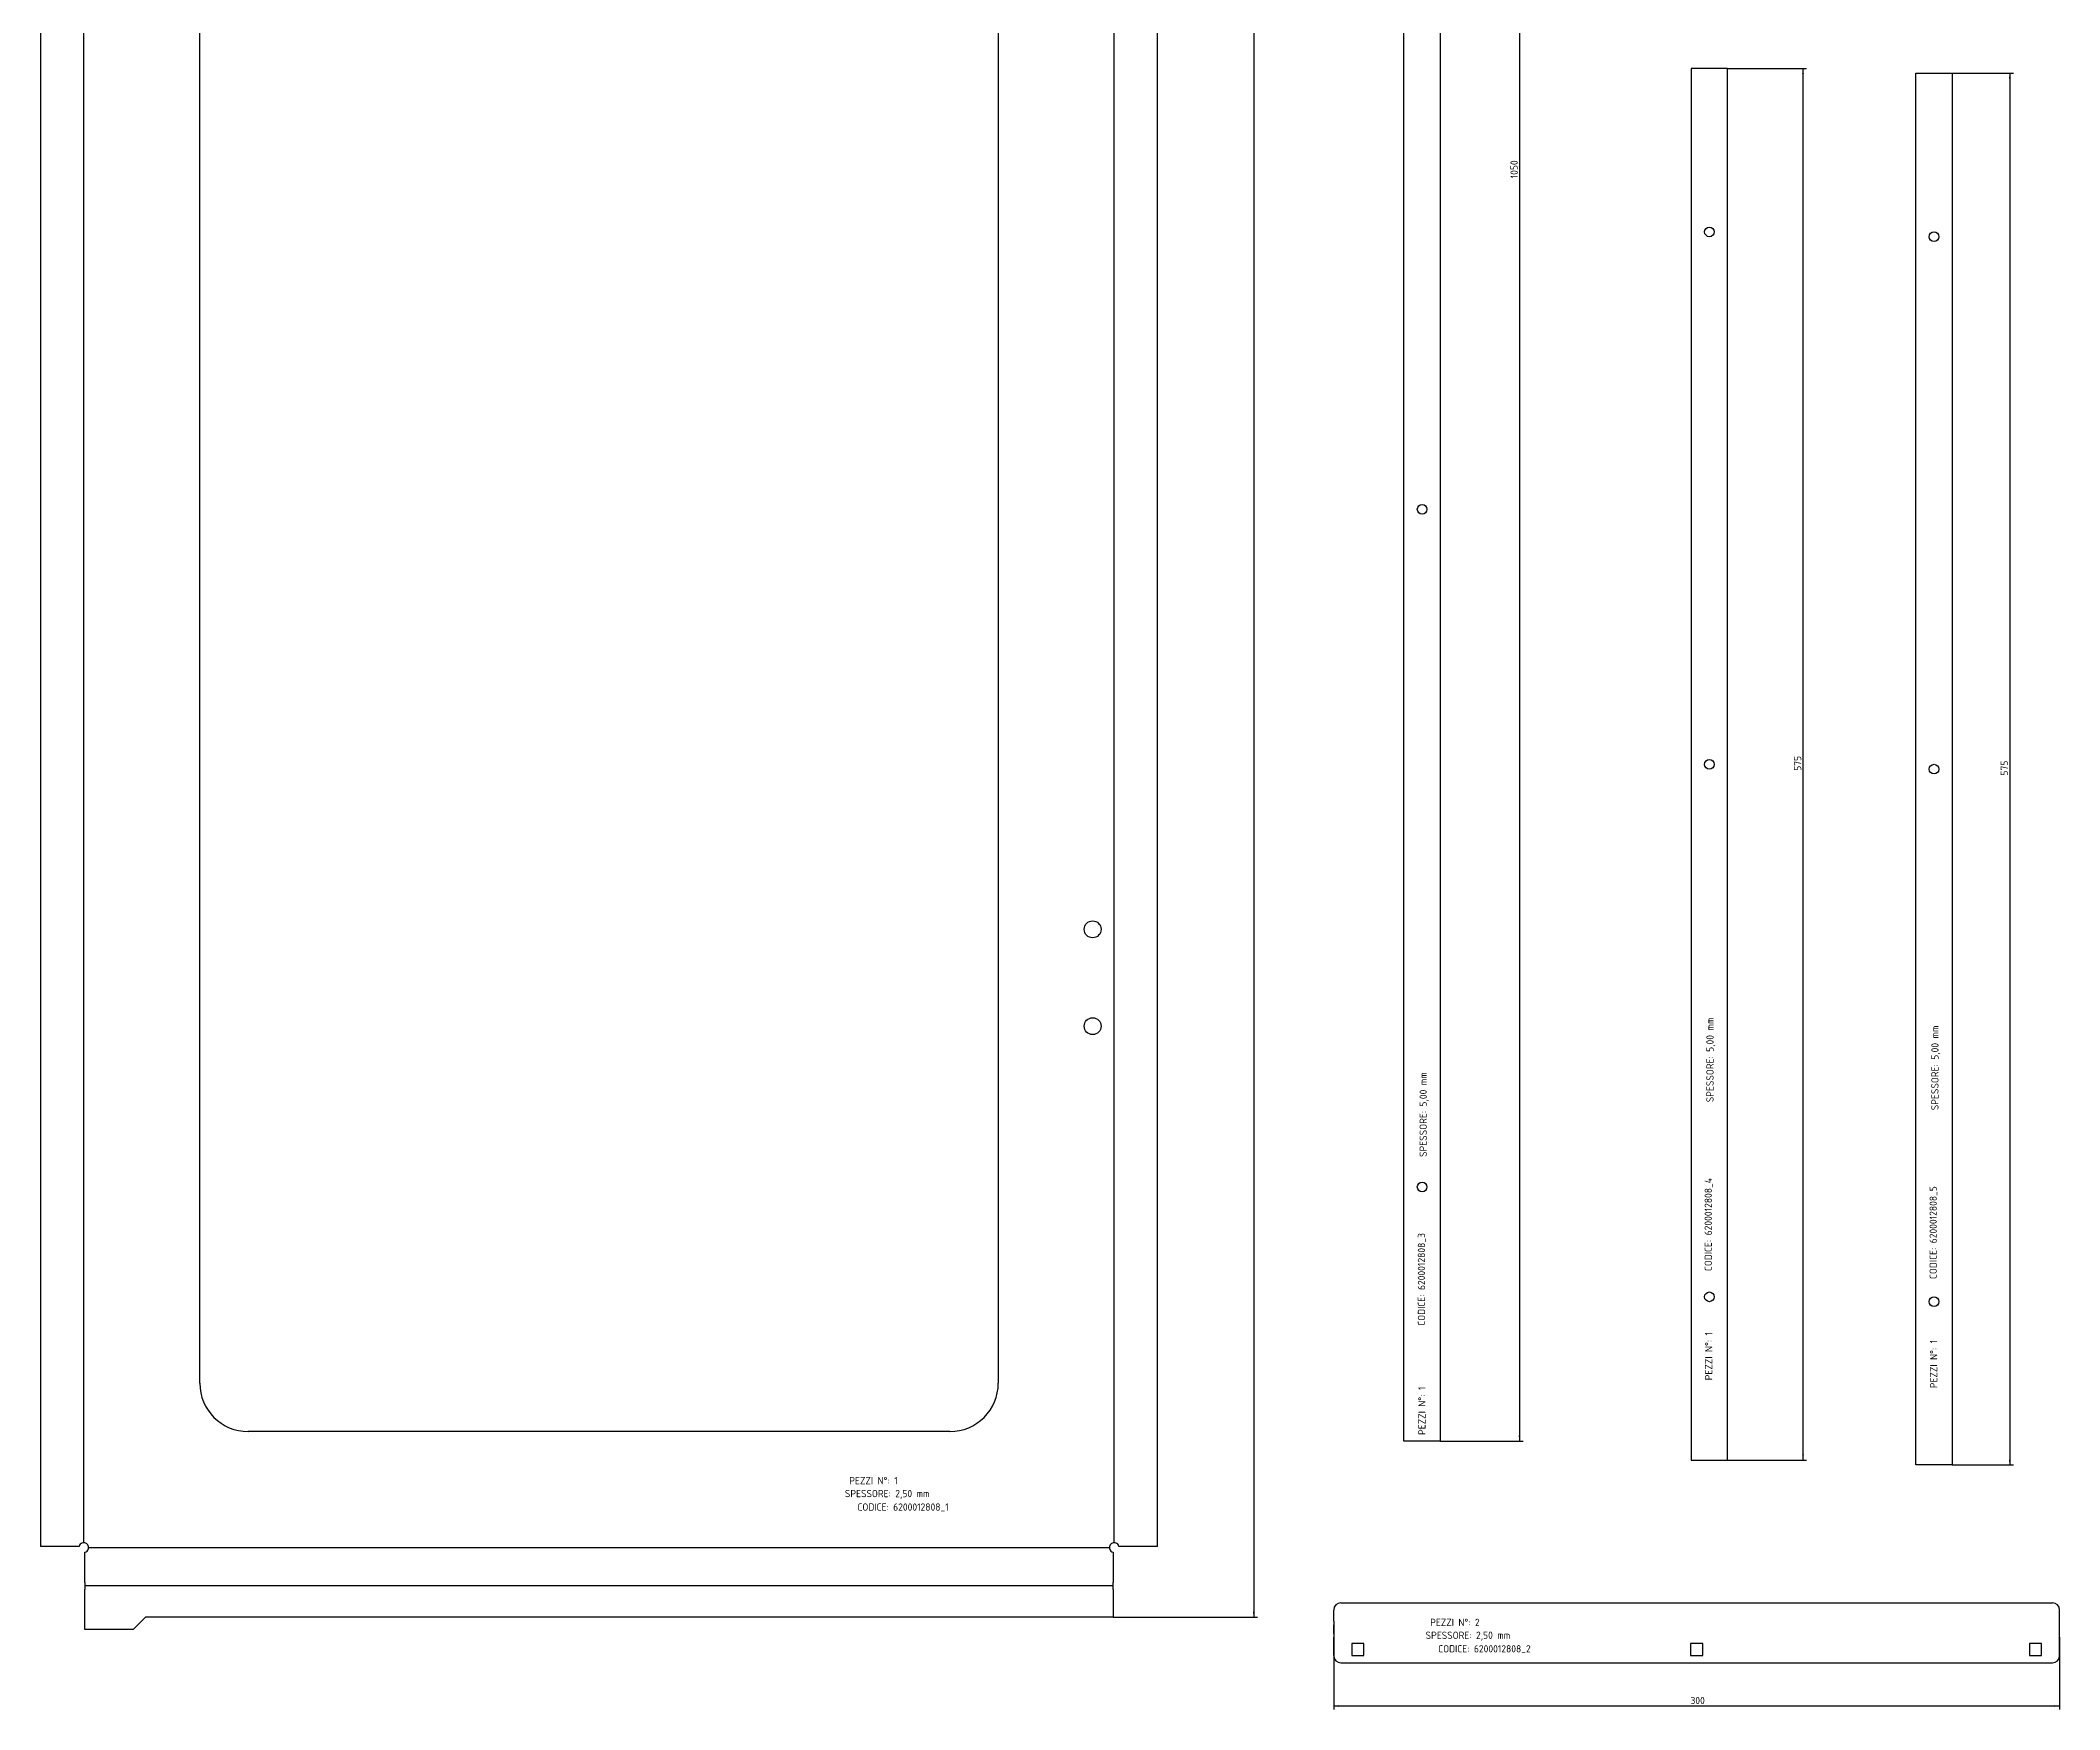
# Model space of a CAD drawing. Header units: millimetres. Extents: x 53 to 887, y 28 to 1774.
# Drawn here: x 53 to 887, y 28 to 717 of the extents above; entities that cross this region are included whole.
import ezdxf
from ezdxf.entities.mleader import LeaderData, LeaderLine
from ezdxf.enums import TextEntityAlignment as Align
from ezdxf.lldxf.tags import DXFTag
from ezdxf.math import Vec2, Vec3

# ---------------------------------------------------------------- set-up
doc = ezdxf.new("R2010")
doc.units = ezdxf.units.MM
for name, color, linetype in [('6200012808_1', 7, 'Continuous'), ('6200012808_2', 7, 'Continuous'), ('6200012808_3', 7, 'Continuous'), ('6200012808_4', 7, 'Continuous'), ('6200012808_5', 7, 'Continuous'), ('Default', 7, 'Continuous'), ('DV3_Default', 7, 'Continuous'), ('DV4_Default', 7, 'Continuous'), ('DV5_Default', 7, 'Continuous')]:
    doc.layers.add(name, color=color, linetype=linetype)
doc.styles.add('SEACAD_Solid_Edge_ISO', font='seiso.ttf')
tags = doc.linetypes.add('CENTER2', pattern=[28.575, 19.05, -3.175, 3.175, -3.175]).pattern_tags.tags
tags[10:11] = [DXFTag(74, 4), DXFTag(75, 0), DXFTag(340, '0'), DXFTag(46, 0.0), DXFTag(50, 0.0), DXFTag(44, 0.0), DXFTag(45, 0.0)]
tags[8:9] = [DXFTag(74, 4), DXFTag(75, 0), DXFTag(340, '0'), DXFTag(46, 0.0), DXFTag(50, 0.0), DXFTag(44, 0.0), DXFTag(45, 0.0)]
tags[6:7] = [DXFTag(74, 4), DXFTag(75, 0), DXFTag(340, '0'), DXFTag(46, 0.0), DXFTag(50, 0.0), DXFTag(44, 0.0), DXFTag(45, 0.0)]
tags[4:5] = [DXFTag(74, 4), DXFTag(75, 0), DXFTag(340, '0'), DXFTag(46, 0.0), DXFTag(50, 0.0), DXFTag(44, 0.0), DXFTag(45, 0.0)]
doc.dimstyles.new('DVK_System', dxfattribs={"dimtxt": 3, "dimasz": 2.25, "dimexe": 1.5, "dimexo": 0, "dimgap": 0.75, "dimtad": 1, "dimdec": 1, "dimtxsty": 'SEACAD_Solid_Edge_ISO', "dimblk1": '_SE_FILLED', "dimblk2": '_SE_FILLED', "dimsah": 1, "dimcen": 1.5, "dimazin": 3, "dimtfac": 0.5, "dimtdec": 3, "dimtmove": 0, "dimatfit": 3})

# ---------------------------------------------------------------- blocks, each defined once
blk = doc.blocks.new('_SE_FILLED')
at = {"color": 0}
blk.add_line((0, 0), (-1, 0), dxfattribs=at)
blk.add_solid([(0, 0), (-1, -0.1665), (-1, 0.1665), (0, 0)], dxfattribs=at)
blk = doc.blocks.new('SE1')
at = {"layer": '6200012808_2', "color": 7, "linetype": 'Continuous'}
for p, q in [((587.42, 64.24), (587.42, 68.82)), ((590.42, 71.82), (884.42, 71.82)), ((887.42, 64.24), (887.42, 68.82)), ((587.42, 64.24), (587.42, 62.8)), ((587.42, 59.01), (587.42, 62.8)), ((587.42, 59.01), (587.42, 57.58)), ((887.42, 62.8), (887.42, 64.24)), ((887.42, 59.01), (887.42, 62.8)), ((887.42, 57.58), (887.42, 59.01)), ((587.42, 50.03), (587.42, 57.58)), ((594.92, 55.03), (594.92, 50.03)), ((599.92, 55.03), (594.92, 55.03)), ((599.92, 50.03), (599.92, 55.03)), ((734.92, 55.03), (734.92, 50.03)), ((739.92, 55.03), (734.92, 55.03)), ((739.92, 50.03), (739.92, 55.03)), ((874.92, 55.03), (874.92, 50.03)), ((879.92, 55.03), (874.92, 55.03)), ((879.92, 50.03), (879.92, 55.03)), ((887.42, 50.03), (887.42, 57.58)), ((590.42, 47.03), (884.42, 47.03)), ((594.92, 50.03), (599.92, 50.03)), ((734.92, 50.03), (739.92, 50.03)), ((874.92, 50.03), (879.92, 50.03))]:
    blk.add_line(p, q, dxfattribs=at)
for centre, start, end in [((590.42, 68.82), 90, 180), ((884.42, 68.82), 0, 90), ((590.42, 50.03), 180, 270), ((884.42, 50.03), 270, 0)]:
    blk.add_arc(centre, 3, start, end, dxfattribs=at)
blk = doc.blocks.new('SE2')
at = {"layer": '6200012808_3', "color": 7, "linetype": 'Continuous'}
for p, q in [((616.47, 1188.64), (631.47, 1188.64)), ((616.47, 138.64), (616.47, 1188.64)), ((631.47, 1188.64), (631.47, 138.64)), ((631.47, 138.64), (616.47, 138.64))]:
    blk.add_line(p, q, dxfattribs=at)
at = {"layer": 'DV3_Default', "color": 7, "linetype": 'Continuous'}
for centre in [(623.97, 1083.64), (623.97, 803.64), (623.97, 523.64), (623.97, 243.64)]:
    blk.add_circle(centre, 2, dxfattribs=at)
blk = doc.blocks.new('SE3')
at = {"layer": '6200012808_4', "color": 7, "linetype": 'Continuous'}
for p, q in [((735.2, 705.76), (735.2, 130.76)), ((750.2, 705.76), (735.2, 705.76)), ((750.2, 130.76), (750.2, 705.76)), ((735.2, 130.76), (750.2, 130.76))]:
    blk.add_line(p, q, dxfattribs=at)
at = {"layer": 'DV4_Default', "color": 7, "linetype": 'Continuous'}
for centre in [(742.7, 638.26), (742.7, 418.26), (742.7, 198.26)]:
    blk.add_circle(centre, 2, dxfattribs=at)
blk = doc.blocks.new('SE4')
at = {"layer": '6200012808_5', "color": 7, "linetype": 'Continuous'}
for p, q in [((828.04, 128.78), (828.04, 703.78)), ((828.04, 703.78), (843.04, 703.78)), ((843.04, 703.78), (843.04, 128.78)), ((843.04, 128.78), (828.04, 128.78))]:
    blk.add_line(p, q, dxfattribs=at)
at = {"layer": 'DV5_Default', "color": 7, "linetype": 'Continuous'}
for centre in [(835.54, 636.28), (835.54, 416.28), (835.54, 196.28)]:
    blk.add_circle(centre, 2, dxfattribs=at)
blk = doc.blocks.new('DMBLK26')
at = {"layer": 'Default', "linetype": 'Continuous', "transparency": 16777216}
for points in [[(554.75, 1767.08), (554.38, 1769.33), (554, 1767.08)], [(554.75, 68.12), (554, 68.12), (554.38, 65.87)]]:
    blk.add_hatch(color=7, dxfattribs=at).paths.add_polyline_path(points)
at = {"layer": 'Default', "color": 7, "linetype": 'Continuous', "transparency": 16777216}
for p, q in [((496.28, 1769.33), (555.88, 1769.33)), ((554.38, 1769.33), (554.38, 65.87)), ((496.28, 65.87), (555.88, 65.87))]:
    blk.add_line(p, q, dxfattribs=at)
at = {"layer": 'Default', "color": 7, "linetype": 'Continuous', "transparency": 16777216, "style": 'SEACAD_Solid_Edge_ISO'}
blk.add_text('1703,5', height=3, rotation=90, dxfattribs=at).set_placement((550.63, 913.24), align=Align.TOP_LEFT)
blk = doc.blocks.new('DMBLK27')
at = {"layer": 'Default', "linetype": 'Continuous', "transparency": 16777216}
for points in [[(664.59, 1186.39), (664.22, 1188.64), (663.84, 1186.39)], [(664.59, 140.89), (663.84, 140.89), (664.22, 138.64)]]:
    blk.add_hatch(color=7, dxfattribs=at).paths.add_polyline_path(points)
at = {"layer": 'Default', "color": 7, "linetype": 'Continuous', "transparency": 16777216}
for p, q in [((631.47, 1188.64), (665.72, 1188.64)), ((664.22, 1188.64), (664.22, 138.64)), ((631.47, 138.64), (665.72, 138.64))]:
    blk.add_line(p, q, dxfattribs=at)
at = {"layer": 'Default', "color": 7, "linetype": 'Continuous', "transparency": 16777216, "style": 'SEACAD_Solid_Edge_ISO'}
blk.add_text('1050', height=3, rotation=90, dxfattribs=at).set_placement((660.47, 660.4), align=Align.TOP_LEFT)
blk = doc.blocks.new('DMBLK28')
at = {"layer": 'Default', "linetype": 'Continuous', "transparency": 16777216}
for points in [[(781.75, 703.51), (781.38, 705.76), (781, 703.51)], [(781.75, 133.01), (781, 133.01), (781.38, 130.76)]]:
    blk.add_hatch(color=7, dxfattribs=at).paths.add_polyline_path(points)
at = {"layer": 'Default', "color": 7, "linetype": 'Continuous', "transparency": 16777216}
for p, q in [((750.2, 705.76), (782.88, 705.76)), ((781.38, 130.76), (781.38, 705.76)), ((750.2, 130.76), (782.88, 130.76))]:
    blk.add_line(p, q, dxfattribs=at)
at = {"layer": 'Default', "color": 7, "linetype": 'Continuous', "transparency": 16777216, "style": 'SEACAD_Solid_Edge_ISO'}
blk.add_text('575', height=3, rotation=90, dxfattribs=at).set_placement((777.63, 415.6), align=Align.TOP_LEFT)
blk = doc.blocks.new('DMBLK29')
at = {"layer": 'Default', "linetype": 'Continuous', "transparency": 16777216}
for points in [[(867.18, 701.53), (866.81, 703.78), (866.43, 701.53)], [(867.18, 131.03), (866.43, 131.03), (866.81, 128.78)]]:
    blk.add_hatch(color=7, dxfattribs=at).paths.add_polyline_path(points)
at = {"layer": 'Default', "color": 7, "linetype": 'Continuous', "transparency": 16777216}
for p, q in [((843.04, 703.78), (868.31, 703.78)), ((866.81, 703.78), (866.81, 128.78)), ((843.04, 128.78), (868.31, 128.78))]:
    blk.add_line(p, q, dxfattribs=at)
at = {"layer": 'Default', "color": 7, "linetype": 'Continuous', "transparency": 16777216, "style": 'SEACAD_Solid_Edge_ISO'}
blk.add_text('575', height=3, rotation=90, dxfattribs=at).set_placement((863.06, 413.62), align=Align.TOP_LEFT)
blk = doc.blocks.new('DMBLK30')
at = {"layer": 'Default', "linetype": 'Continuous', "transparency": 16777216}
for points in [[(589.67, 28.83), (589.67, 29.58), (587.42, 29.21)], [(885.17, 28.83), (887.42, 29.21), (885.17, 29.58)]]:
    blk.add_hatch(color=7, dxfattribs=at).paths.add_polyline_path(points)
at = {"layer": 'Default', "color": 7, "linetype": 'Continuous', "transparency": 16777216}
for p, q in [((587.42, 62.8), (587.42, 27.71)), ((887.42, 57.58), (887.42, 27.71)), ((587.42, 29.21), (887.42, 29.21))]:
    blk.add_line(p, q, dxfattribs=at)
at = {"layer": 'Default', "color": 7, "linetype": 'Continuous', "transparency": 16777216, "style": 'SEACAD_Solid_Edge_ISO'}
blk.add_text('300', height=3, dxfattribs=at).set_placement((734.86, 32.96), align=Align.TOP_LEFT)

msp = doc.modelspace()

# ---------------------------------------------------------------- linework, layer by layer
at = {"layer": '6200012808_1', "color": 7, "linetype": 'Continuous'}
for p, q in [((52.93, 1740.08), (52.93, 95.12)), ((514.66, 95.12), (514.66, 1740.08)), ((118.8, 162.6), (118.8, 1672.6)), ((448.8, 1672.6), (448.8, 162.6)), ((428.8, 142.6), (138.8, 142.6)), ((68.92, 95.12), (52.93, 95.12)), ((71.32, 80.23), (71.32, 92.72)), ((72.28, 96.08), (72.3, 96.1)), ((72.3, 96.1), (72.28, 96.08)), ((495.32, 96.08), (495.3, 96.1)), ((495.3, 96.1), (495.32, 96.08)), ((496.28, 92.72), (496.28, 80.23)), ((514.66, 95.12), (498.68, 95.12)), ((71.32, 80.23), (71.32, 77.37)), ((71.32, 60.87), (71.32, 77.37)), ((496.28, 77.37), (496.28, 80.23)), ((496.28, 77.37), (496.28, 65.87)), ((91.32, 60.87), (71.32, 60.87)), ((96.32, 65.87), (91.32, 60.87)), ((496.28, 65.87), (96.32, 65.87))]:
    msp.add_line(p, q, dxfattribs=at)
at = {"layer": '6200012808_1', "color": 7, "linetype": 'CENTER2'}
for p, q in [((70.86, 96.67), (70.86, 1738.53)), ((496.73, 96.67), (496.73, 1738.53)), ((72.86, 94.67), (494.73, 94.67)), ((496.28, 78.8), (71.32, 78.8))]:
    msp.add_line(p, q, dxfattribs=at)
at = {"layer": '6200012808_1', "color": 7, "linetype": 'Continuous'}
for centre in [(487.8, 350.1), (487.8, 310.1)]:
    msp.add_circle(centre, 3.5, dxfattribs=at)
for centre, radius, start, end in [((138.8, 162.6), 20, 180, 270), ((428.8, 162.6), 20, 270, 0), ((70.86, 94.67), 2, 135.78071, 166.89856), ((70.86, 94.67), 2, 44.99217, 135.78071), ((70.86, 94.67), 2, 283.10144, 314.21929), ((70.86, 94.67), 2, 314.21929, 45), ((496.73, 94.67), 2, 134.99217, 225.78071), ((496.73, 94.67), 2, 44.21929, 135), ((496.73, 94.67), 2, 225.78071, 256.89856), ((496.73, 94.67), 2, 13.10144, 44.21929)]:
    msp.add_arc(centre, radius, start, end, dxfattribs=at)

# ---------------------------------------------------------------- block references
at = {"layer": 'Default'}
for name in ['SE2', 'SE3', 'SE4', 'SE1']:
    msp.add_blockref(name, (0, 0), dxfattribs=at)

# ---------------------------------------------------------------- dimensions: what is measured, and where the dimension line sits
at = {"layer": 'Default', "color": 7, "linetype": 'Continuous'}
for base, p1, p2, angle, picture, middle in [((554.38, 1769.33), (496.28, 1769.33), (496.28, 65.87), 270, 'DMBLK26', (554.38, 917.6)), ((664.22, 1188.64), (631.47, 1188.64), (631.47, 138.64), 270, 'DMBLK27', (664.22, 663.64)), ((781.38, 130.76), (750.2, 130.76), (750.2, 705.76), 90, 'DMBLK28', (781.38, 418.26)), ((866.81, 703.78), (843.04, 703.78), (843.04, 128.78), 270, 'DMBLK29', (866.81, 416.28))]:
    dim = msp.add_linear_dim(base=base, p1=p1, p2=p2, angle=angle, text='\\A1;<>', dimstyle='DVK_System', dxfattribs=at)
    dim.commit()
    dim.dimension.update_dxf_attribs({"geometry": picture, "text_midpoint": middle, "dimtype": 161})
dim = msp.add_linear_dim(base=(887.42, 29.21), p1=(587.42, 62.8), p2=(887.42, 57.58), text='\\A1;<>', dimstyle='DVK_System', dxfattribs=at)
dim.commit()
dim.dimension.update_dxf_attribs({"geometry": 'DMBLK30', "text_midpoint": (737.42, 29.21), "dimtype": 160})

# ---------------------------------------------------------------- leaders
ml = msp.add_multileader_mtext('Standard', dxfattribs=at)
ml.set_content('{\\pxsm0.9;\\fSolid Edge ISO|b0||i0||c0|p34;\\W1.;SPESSORE: 5,00 mm\\P}', color=7)
ml.set_leader_properties()
ml.build(insert=Vec2(0, 0))
ml.multileader.update_dxf_attribs({"dogleg_length": 0, "arrow_head_size": 2.25})
ctx = ml.context
ctx.base_point, ctx.char_height, ctx.arrow_head_size, ctx.landing_gap_size = Vec3(743.16, 280.89), 3, 2.25, 1.05
ctx.text_align_type = 1
ctx.mtext.insert, ctx.mtext.text_direction, ctx.mtext.rotation, ctx.mtext.alignment = Vec3(741.43, 296.15), Vec3(0, 1), 1.570796, 2
ml = msp.add_multileader_mtext('Standard', dxfattribs=at)
ml.set_content('{\\pxsm0.9;\\fSolid Edge ISO|b0||i0||c0|p34;\\W1.;SPESSORE: 5,00 mm\\P}', color=7)
ml.set_leader_properties()
ml.build(insert=Vec2(0, 0))
ml.multileader.update_dxf_attribs({"dogleg_length": 0, "arrow_head_size": 2.25})
ctx = ml.context
ctx.base_point, ctx.char_height, ctx.arrow_head_size, ctx.landing_gap_size = Vec3(836.12, 277.61), 3, 2.25, 1.05
ctx.text_align_type = 1
ctx.mtext.insert, ctx.mtext.text_direction, ctx.mtext.rotation, ctx.mtext.alignment = Vec3(834.39, 292.87), Vec3(0, 1), 1.570796, 2
ml = msp.add_multileader_mtext('Standard', dxfattribs=at)
ml.set_content('{\\pxsm0.9;\\fSolid Edge ISO|b0||i0||c0|p34;\\W1.;SPESSORE: 5,00 mm\\P}', color=7)
ml.set_leader_properties()
ml.build(insert=Vec2(0, 0))
ml.multileader.update_dxf_attribs({"dogleg_length": 0, "arrow_head_size": 2.25})
ctx = ml.context
ctx.base_point, ctx.char_height, ctx.arrow_head_size, ctx.landing_gap_size = Vec3(624.64, 258.29), 3, 2.25, 1.05
ctx.text_align_type = 1
ctx.mtext.insert, ctx.mtext.text_direction, ctx.mtext.rotation, ctx.mtext.alignment = Vec3(622.9, 273.56), Vec3(0, 1), 1.570796, 2
ml = msp.add_multileader_mtext('Standard', dxfattribs=at)
ml.set_content('{\\pxsm0.9;\\fSolid Edge ISO|b0||i0||c0|p34;\\W1.;CODICE: 6200012808_4\\P}', color=7)
ml.set_leader_properties()
ml.build(insert=Vec2(0, 0))
ml.multileader.update_dxf_attribs({"dogleg_length": 0, "arrow_head_size": 2.25})
ctx = ml.context
ctx.base_point, ctx.char_height, ctx.arrow_head_size, ctx.landing_gap_size = Vec3(742.22, 206.88), 3, 2.25, 1.05
ctx.mtext.insert, ctx.mtext.text_direction, ctx.mtext.rotation = Vec3(740.71, 208.88), Vec3(0, 1), 1.570796
ml = msp.add_multileader_mtext('Standard', dxfattribs=at)
ml.set_content('{\\pxsm0.9;\\fSolid Edge ISO|b0||i0||c0|p34;\\W1.;CODICE: 6200012808_5\\P}', color=7)
ml.set_leader_properties()
ml.build(insert=Vec2(0, 0))
ml.multileader.update_dxf_attribs({"dogleg_length": 0, "arrow_head_size": 2.25})
ctx = ml.context
ctx.base_point, ctx.char_height, ctx.arrow_head_size, ctx.landing_gap_size = Vec3(835.18, 203.61), 3, 2.25, 1.05
ctx.mtext.insert, ctx.mtext.text_direction, ctx.mtext.rotation = Vec3(833.66, 205.61), Vec3(0, 1), 1.570796
ml = msp.add_multileader_mtext('Standard', dxfattribs=at)
ml.set_content('{\\pxsm0.9;\\fSolid Edge ISO|b0||i0||c0|p34;\\W1.;CODICE: 6200012808_3\\P}', color=7)
ml.set_leader_properties()
ml.build(insert=Vec2(0, 0))
ml.multileader.update_dxf_attribs({"dogleg_length": 0, "arrow_head_size": 2.25})
ctx = ml.context
ctx.base_point, ctx.char_height, ctx.arrow_head_size, ctx.landing_gap_size = Vec3(623.69, 184.29), 3, 2.25, 1.05
ctx.mtext.insert, ctx.mtext.text_direction, ctx.mtext.rotation = Vec3(622.18, 186.29), Vec3(0, 1), 1.570796
ml = msp.add_multileader_mtext('Standard', dxfattribs=at)
ml.set_content('{\\pxsm0.9;\\fSolid Edge ISO|b0||i0||c0|p34;\\W1.;PEZZI N°: 1\\P}', color=7)
ml.set_leader_properties()
ml.build(insert=Vec2(0, 0))
ml.multileader.update_dxf_attribs({"dogleg_length": 0, "arrow_head_size": 2.25})
ctx = ml.context
ctx.base_point, ctx.char_height, ctx.arrow_head_size, ctx.landing_gap_size = Vec3(742.4, 164.41), 3, 2.25, 1.05
ctx.text_align_type = 1
ctx.mtext.insert, ctx.mtext.text_direction, ctx.mtext.rotation, ctx.mtext.alignment = Vec3(740.9, 173.76), Vec3(0, 1), 1.570796, 2
ml = msp.add_multileader_mtext('Standard', dxfattribs=at)
ml.set_content('{\\pxsm0.9;\\fSolid Edge ISO|b0||i0||c0|p34;\\W1.;PEZZI N°: 1\\P}', color=7)
ml.set_leader_properties()
ml.build(insert=Vec2(0, 0))
ml.multileader.update_dxf_attribs({"dogleg_length": 0, "arrow_head_size": 2.25})
ctx = ml.context
ctx.base_point, ctx.char_height, ctx.arrow_head_size, ctx.landing_gap_size = Vec3(835.36, 161.13), 3, 2.25, 1.05
ctx.text_align_type = 1
ctx.mtext.insert, ctx.mtext.text_direction, ctx.mtext.rotation, ctx.mtext.alignment = Vec3(833.86, 170.48), Vec3(0, 1), 1.570796, 2
ml = msp.add_multileader_mtext('Standard', dxfattribs=at)
ml.set_content('{\\pxsm0.9;\\fSolid Edge ISO|b0||i0||c0|p34;\\W1.;PEZZI N°: 1\\P}', color=7)
ml.set_leader_properties()
ml.build(insert=Vec2(0, 0))
ml.multileader.update_dxf_attribs({"dogleg_length": 0, "arrow_head_size": 2.25})
ctx = ml.context
ctx.base_point, ctx.char_height, ctx.arrow_head_size, ctx.landing_gap_size = Vec3(623.87, 141.82), 3, 2.25, 1.05
ctx.text_align_type = 1
ctx.mtext.insert, ctx.mtext.text_direction, ctx.mtext.rotation, ctx.mtext.alignment = Vec3(622.37, 151.17), Vec3(0, 1), 1.570796, 2
ml = msp.add_multileader_mtext('Standard', dxfattribs=at)
ml.set_content('{\\pxsm0.9;\\fSolid Edge ISO|b0||i0||c0|p34;\\W1.;SPESSORE: 2,50 mm\\P}', color=7)
ml.set_leader_properties()
ml.build(insert=Vec2(0, 0))
ml.multileader.update_dxf_attribs({"dogleg_length": 0, "arrow_head_size": 2.25})
ctx = ml.context
ctx.base_point, ctx.char_height, ctx.arrow_head_size, ctx.landing_gap_size = Vec3(387.61, 116.74), 3, 2.25, 1.05
ctx.text_align_type = 1
ctx.mtext.insert, ctx.mtext.alignment = Vec3(402.91, 118.47), 2
ml = msp.add_multileader_mtext('Standard', dxfattribs=at)
ml.set_content('{\\pxsm0.9;\\fSolid Edge ISO|b0||i0||c0|p34;\\W1.;PEZZI N°: 1\\P}', color=7)
ml.set_leader_properties()
ml.build(insert=Vec2(0, 0))
ml.multileader.update_dxf_attribs({"dogleg_length": 0, "arrow_head_size": 2.25})
ctx = ml.context
ctx.base_point, ctx.char_height, ctx.arrow_head_size, ctx.landing_gap_size = Vec3(387.86, 122.31), 3, 2.25, 1.05
ctx.text_align_type = 1
ctx.mtext.insert, ctx.mtext.alignment = Vec3(397.21, 123.81), 2
ml = msp.add_multileader_mtext('Standard', dxfattribs=at)
ml.set_content('{\\pxsm0.9;\\fSolid Edge ISO|b0||i0||c0|p34;\\W1.;CODICE: 6200012808_1\\P}', color=7)
ml.set_leader_properties()
ml.set_arrow_properties(name='_SE_FILLED')
ml.build(insert=Vec2(0, 0))
ml.multileader.update_dxf_attribs({"dogleg_length": 0, "arrow_head_size": 2.25})
ctx = ml.context
ctx.base_point, ctx.char_height, ctx.arrow_head_size, ctx.landing_gap_size = Vec3(388.59, 111.38), 3, 2.25, 1.05
ctx.mtext.insert = Vec3(390.59, 112.9)
ml = msp.add_multileader_mtext('Standard', dxfattribs=at)
ml.set_content('{\\pxsm0.9;\\fSolid Edge ISO|b0||i0||c0|p34;\\W1.;SPESSORE: 2,50 mm\\P}', color=7)
ml.set_leader_properties()
ml.build(insert=Vec2(0, 0))
ml.multileader.update_dxf_attribs({"dogleg_length": 0, "arrow_head_size": 2.25})
ctx = ml.context
ctx.base_point, ctx.char_height, ctx.arrow_head_size, ctx.landing_gap_size = Vec3(627.6, 58.18), 3, 2.25, 1.05
ctx.text_align_type = 1
ctx.mtext.insert, ctx.mtext.alignment = Vec3(642.9, 59.92), 2
ml = msp.add_multileader_mtext('Standard', dxfattribs=at)
ml.set_content('{\\pxsm0.9;\\fSolid Edge ISO|b0||i0||c0|p34;\\W1.;PEZZI N°: 2\\P}', color=7)
ml.set_leader_properties()
ml.build(insert=Vec2(0, 0))
ml.multileader.update_dxf_attribs({"dogleg_length": 0, "arrow_head_size": 2.25})
ctx = ml.context
ctx.base_point, ctx.char_height, ctx.arrow_head_size, ctx.landing_gap_size = Vec3(627.79, 63.75), 3, 2.25, 1.05
ctx.text_align_type = 1
ctx.mtext.insert, ctx.mtext.alignment = Vec3(637.51, 65.25), 2
ml = msp.add_multileader_mtext('Standard', dxfattribs=at)
ml.set_content('{\\pxsm0.9;\\fSolid Edge ISO|b0||i0||c0|p34;\\W1.;CODICE: 6200012808_2\\P}', color=7)
ml.set_leader_properties()
ml.build(insert=Vec2(0, 0))
ml.multileader.update_dxf_attribs({"dogleg_length": 0, "arrow_head_size": 2.25})
ctx = ml.context
ctx.base_point, ctx.char_height, ctx.arrow_head_size, ctx.landing_gap_size = Vec3(628.59, 52.82), 3, 2.25, 1.05
ctx.mtext.insert = Vec3(630.59, 54.34)

doc.saveas('drawing.dxf')
